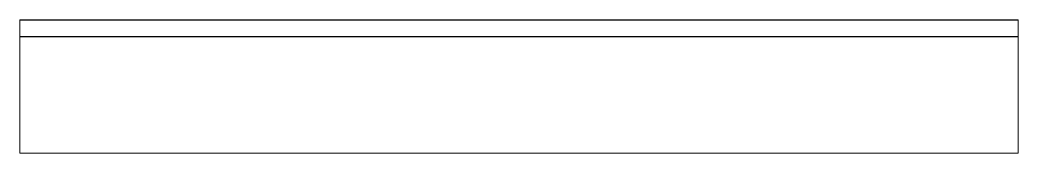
# Model space of a CAD drawing. Extents: x 24816 to 27816, y 16211 to 16611.
import ezdxf

# ---------------------------------------------------------------- set-up
doc = ezdxf.new("R2010")
doc.units = 0
doc.layers.add('K-------ED1', color=3, linetype='Continuous', lineweight=0)

# ---------------------------------------------------------------- blocks, each defined once
blk = doc.blocks.new('*U2')
for p, q in [((0, 0), (3000, 0)), ((0, -50), (3000, -50))]:
    blk.add_line(p, q)
at = {"layer": 'K-------ED1'}
for p, q in [((0, 0), (0, -400)), ((3000, 0), (3000, -400)), ((3000, -400), (0, -400))]:
    blk.add_line(p, q, dxfattribs=at)

msp = doc.modelspace()

# ---------------------------------------------------------------- block references
msp.add_blockref('*U2', (24816.2, 16611.3))

doc.saveas('drawing.dxf')
